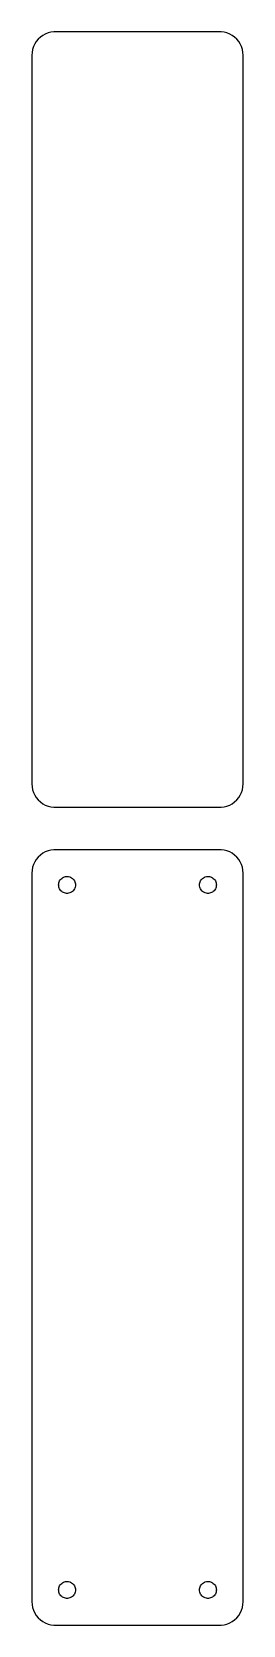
# Model space of a CAD drawing. Header units: metres. Extents: x -22 to 22, y 92 to 430.
import ezdxf

# ---------------------------------------------------------------- set-up
doc = ezdxf.new("R2010")
doc.units = ezdxf.units.M

msp = doc.modelspace()

# ---------------------------------------------------------------- linework, layer by layer
for p, q in [((-22.1489, 427.341), (-22.3429, 426.743)), ((-21.8815, 427.909), (-22.1489, 427.341)), ((-21.5451, 428.439), (-21.8815, 427.909)), ((-21.1448, 428.923), (-21.5451, 428.439)), ((-20.6871, 429.353), (-21.1448, 428.923)), ((-20.1791, 429.722), (-20.6871, 429.353)), ((-19.6289, 430.024), (-20.1791, 429.722)), ((-19.0451, 430.255), (-19.6289, 430.024)), ((-18.4369, 430.411), (-19.0451, 430.255)), ((-17.8139, 430.49), (-18.4369, 430.411)), ((17.8139, 430.49), (-17.8139, 430.49)), ((18.4369, 430.411), (17.8139, 430.49)), ((19.0451, 430.255), (18.4369, 430.411)), ((19.6289, 430.024), (19.0451, 430.255)), ((20.1791, 429.722), (19.6289, 430.024)), ((20.6871, 429.353), (20.1791, 429.722)), ((21.1448, 428.923), (20.6871, 429.353)), ((21.5451, 428.439), (21.1448, 428.923)), ((21.8815, 427.909), (21.5451, 428.439)), ((22.1489, 427.341), (21.8815, 427.909)), ((22.3429, 426.743), (22.1489, 427.341)), ((-22.4606, 426.127), (-22.5, 425.5)), ((-22.5, 425.5), (-22.5, 270.5)), ((-22.3429, 426.743), (-22.4606, 426.127)), ((22.4606, 426.127), (22.3429, 426.743)), ((22.5, 425.5), (22.4606, 426.127)), ((22.5, 270.5), (22.5, 425.5)), ((-22.5, 270.5), (-22.4606, 269.873)), ((-22.4606, 269.873), (-22.3429, 269.257)), ((-22.3429, 269.257), (-22.1489, 268.659)), ((-22.1489, 268.659), (-21.8815, 268.091)), ((-21.8815, 268.091), (-21.5451, 267.561)), ((21.5451, 267.561), (21.8815, 268.091)), ((21.8815, 268.091), (22.1489, 268.659)), ((22.1489, 268.659), (22.3429, 269.257)), ((22.3429, 269.257), (22.4606, 269.873)), ((22.4606, 269.873), (22.5, 270.5)), ((-21.5451, 267.561), (-21.1448, 267.077)), ((-21.1448, 267.077), (-20.6871, 266.647)), ((-20.6871, 266.647), (-20.1791, 266.278)), ((-20.1791, 266.278), (-19.6289, 265.976)), ((-19.6289, 265.976), (-19.0451, 265.745)), ((-19.0451, 265.745), (-18.4369, 265.589)), ((-18.4369, 265.589), (-17.8139, 265.51)), ((-17.8139, 265.51), (17.8139, 265.51)), ((17.8139, 265.51), (18.4369, 265.589)), ((18.4369, 265.589), (19.0451, 265.745)), ((19.0451, 265.745), (19.6289, 265.976)), ((19.6289, 265.976), (20.1791, 266.278)), ((20.1791, 266.278), (20.6871, 266.647)), ((20.6871, 266.647), (21.1448, 267.077)), ((21.1448, 267.077), (21.5451, 267.561)), ((-21.5451, 254.439), (-21.8815, 253.909)), ((-21.1448, 254.923), (-21.5451, 254.439)), ((-20.6871, 255.353), (-21.1448, 254.923)), ((-20.1791, 255.722), (-20.6871, 255.353)), ((-19.6289, 256.024), (-20.1791, 255.722)), ((-19.0451, 256.255), (-19.6289, 256.024)), ((-18.4369, 256.411), (-19.0451, 256.255)), ((-17.8139, 256.49), (-18.4369, 256.411)), ((17.8139, 256.49), (-17.8139, 256.49)), ((18.4369, 256.411), (17.8139, 256.49)), ((19.0451, 256.255), (18.4369, 256.411)), ((19.6289, 256.024), (19.0451, 256.255)), ((20.1791, 255.722), (19.6289, 256.024)), ((20.6871, 255.353), (20.1791, 255.722)), ((21.1448, 254.923), (20.6871, 255.353)), ((21.5451, 254.439), (21.1448, 254.923)), ((21.8815, 253.909), (21.5451, 254.439)), ((-22.4606, 252.127), (-22.5, 251.5)), ((-22.5, 251.5), (-22.5, 96.5)), ((-22.3429, 252.743), (-22.4606, 252.127)), ((-22.1489, 253.341), (-22.3429, 252.743)), ((-21.8815, 253.909), (-22.1489, 253.341)), ((22.1489, 253.341), (21.8815, 253.909)), ((22.3429, 252.743), (22.1489, 253.341)), ((22.4606, 252.127), (22.3429, 252.743)), ((22.5, 251.5), (22.4606, 252.127)), ((22.5, 96.5), (22.5, 251.5)), ((-16.8, 249), (-16.7858, 249.226)), ((-16.7858, 248.774), (-16.8, 249)), ((-16.7858, 249.226), (-16.7434, 249.448)), ((-16.7434, 248.552), (-16.7858, 248.774)), ((-16.7434, 249.448), (-16.6736, 249.663)), ((-16.6736, 248.337), (-16.7434, 248.552)), ((-16.6736, 249.663), (-16.5773, 249.867)), ((-16.5773, 248.133), (-16.6736, 248.337)), ((-16.5773, 249.867), (-16.4562, 250.058)), ((-16.4562, 247.942), (-16.5773, 248.133)), ((-16.4562, 250.058), (-16.3121, 250.232)), ((-16.3121, 247.768), (-16.4562, 247.942)), ((-16.3121, 250.232), (-16.1474, 250.387)), ((-16.1474, 247.613), (-16.3121, 247.768)), ((-16.1474, 250.387), (-15.9645, 250.52)), ((-15.9645, 247.48), (-16.1474, 247.613)), ((-15.9645, 250.52), (-15.7664, 250.629)), ((-15.7664, 247.371), (-15.9645, 247.48)), ((-15.7664, 250.629), (-15.5562, 250.712)), ((-15.5562, 250.712), (-15.3373, 250.768)), ((-15.3373, 250.768), (-15.113, 250.796)), ((-15.113, 250.796), (-14.887, 250.796)), ((-14.887, 250.796), (-14.6627, 250.768)), ((-14.6627, 250.768), (-14.4438, 250.712)), ((-14.4438, 250.712), (-14.2336, 250.629)), ((-14.2336, 250.629), (-14.0355, 250.52)), ((-14.0355, 247.48), (-14.2336, 247.371)), ((-14.0355, 250.52), (-13.8526, 250.387)), ((-13.8526, 247.613), (-14.0355, 247.48)), ((-13.8526, 250.387), (-13.6879, 250.232)), ((-13.6879, 247.768), (-13.8526, 247.613)), ((-13.6879, 250.232), (-13.5438, 250.058)), ((-13.5438, 247.942), (-13.6879, 247.768)), ((-13.5438, 250.058), (-13.4226, 249.867)), ((-13.4226, 248.133), (-13.5438, 247.942)), ((-13.4226, 249.867), (-13.3264, 249.663)), ((-13.3264, 248.337), (-13.4226, 248.133)), ((-13.3264, 249.663), (-13.2565, 249.448)), ((-13.2565, 248.552), (-13.3264, 248.337)), ((-13.2565, 249.448), (-13.2142, 249.226)), ((-13.2142, 248.774), (-13.2565, 248.552)), ((-13.2142, 249.226), (-13.2, 249)), ((-13.2, 249), (-13.2142, 248.774)), ((13.2, 249), (13.2142, 249.226)), ((13.2142, 248.774), (13.2, 249)), ((13.2142, 249.226), (13.2565, 249.448)), ((13.2565, 248.552), (13.2142, 248.774)), ((13.2565, 249.448), (13.3264, 249.663)), ((13.3264, 248.337), (13.2565, 248.552)), ((13.3264, 249.663), (13.4226, 249.867)), ((13.4226, 248.133), (13.3264, 248.337)), ((13.4226, 249.867), (13.5438, 250.058)), ((13.5438, 247.942), (13.4226, 248.133)), ((13.5438, 250.058), (13.6879, 250.232)), ((13.6879, 247.768), (13.5438, 247.942)), ((13.6879, 250.232), (13.8526, 250.387)), ((13.8526, 247.613), (13.6879, 247.768)), ((13.8526, 250.387), (14.0355, 250.52)), ((14.0355, 247.48), (13.8526, 247.613)), ((14.0355, 250.52), (14.2336, 250.629)), ((14.2336, 247.371), (14.0355, 247.48)), ((14.2336, 250.629), (14.4438, 250.712)), ((14.4438, 250.712), (14.6627, 250.768)), ((14.6627, 250.768), (14.887, 250.796)), ((14.887, 250.796), (15.113, 250.796)), ((15.113, 250.796), (15.3373, 250.768)), ((15.3373, 250.768), (15.5562, 250.712)), ((15.5562, 250.712), (15.7664, 250.629)), ((15.7664, 250.629), (15.9645, 250.52)), ((15.9645, 247.48), (15.7664, 247.371)), ((15.9645, 250.52), (16.1474, 250.387)), ((16.1474, 247.613), (15.9645, 247.48)), ((16.1474, 250.387), (16.3121, 250.232)), ((16.3121, 247.768), (16.1474, 247.613)), ((16.3121, 250.232), (16.4562, 250.058)), ((16.4562, 247.942), (16.3121, 247.768)), ((16.4562, 250.058), (16.5773, 249.867)), ((16.5773, 248.133), (16.4562, 247.942)), ((16.5773, 249.867), (16.6736, 249.663)), ((16.6736, 248.337), (16.5773, 248.133)), ((16.6736, 249.663), (16.7434, 249.448)), ((16.7434, 248.552), (16.6736, 248.337)), ((16.7434, 249.448), (16.7858, 249.226)), ((16.7858, 248.774), (16.7434, 248.552)), ((16.7858, 249.226), (16.8, 249)), ((16.8, 249), (16.7858, 248.774)), ((-15.5562, 247.288), (-15.7664, 247.371)), ((-15.3373, 247.232), (-15.5562, 247.288)), ((-15.113, 247.204), (-15.3373, 247.232)), ((-14.887, 247.204), (-15.113, 247.204)), ((-14.6627, 247.232), (-14.887, 247.204)), ((-14.4438, 247.288), (-14.6627, 247.232)), ((-14.2336, 247.371), (-14.4438, 247.288)), ((14.4438, 247.288), (14.2336, 247.371)), ((14.6627, 247.232), (14.4438, 247.288)), ((14.887, 247.204), (14.6627, 247.232)), ((15.113, 247.204), (14.887, 247.204)), ((15.3373, 247.232), (15.113, 247.204)), ((15.5562, 247.288), (15.3373, 247.232)), ((15.7664, 247.371), (15.5562, 247.288)), ((-16.8, 99), (-16.7858, 99.2256)), ((-16.7858, 98.7744), (-16.8, 99)), ((-16.7858, 99.2256), (-16.7434, 99.4476)), ((-16.7434, 98.5524), (-16.7858, 98.7744)), ((-16.7434, 99.4476), (-16.6736, 99.6626)), ((-16.6736, 98.3374), (-16.7434, 98.5524)), ((-16.6736, 99.6626), (-16.5773, 99.8672)), ((-16.5773, 98.1328), (-16.6736, 98.3374)), ((-16.5773, 99.8672), (-16.4562, 100.058)), ((-16.4562, 100.058), (-16.3121, 100.232)), ((-16.3121, 100.232), (-16.1474, 100.387)), ((-16.1474, 100.387), (-15.9645, 100.52)), ((-15.9645, 100.52), (-15.7664, 100.629)), ((-15.7664, 100.629), (-15.5562, 100.712)), ((-15.5562, 100.712), (-15.3373, 100.768)), ((-15.3373, 100.768), (-15.113, 100.796)), ((-15.113, 100.796), (-14.887, 100.796)), ((-14.887, 100.796), (-14.6627, 100.768)), ((-14.6627, 100.768), (-14.4438, 100.712)), ((-14.4438, 100.712), (-14.2336, 100.629)), ((-14.2336, 100.629), (-14.0355, 100.52)), ((-14.0355, 100.52), (-13.8526, 100.387)), ((-13.8526, 100.387), (-13.6879, 100.232)), ((-13.6879, 100.232), (-13.5438, 100.058)), ((-13.5438, 100.058), (-13.4226, 99.8672)), ((-13.4226, 99.8672), (-13.3264, 99.6626)), ((-13.3264, 98.3374), (-13.4226, 98.1328)), ((-13.3264, 99.6626), (-13.2565, 99.4476)), ((-13.2565, 98.5524), (-13.3264, 98.3374)), ((-13.2565, 99.4476), (-13.2142, 99.2256)), ((-13.2142, 98.7744), (-13.2565, 98.5524)), ((-13.2142, 99.2256), (-13.2, 99)), ((-13.2, 99), (-13.2142, 98.7744)), ((13.2, 99), (13.2142, 99.2256)), ((13.2142, 98.7744), (13.2, 99)), ((13.2142, 99.2256), (13.2565, 99.4476)), ((13.2565, 98.5524), (13.2142, 98.7744)), ((13.2565, 99.4476), (13.3264, 99.6626)), ((13.3264, 98.3374), (13.2565, 98.5524)), ((13.3264, 99.6626), (13.4226, 99.8672)), ((13.4226, 98.1328), (13.3264, 98.3374)), ((13.4226, 99.8672), (13.5438, 100.058)), ((13.5438, 100.058), (13.6879, 100.232)), ((13.6879, 100.232), (13.8526, 100.387)), ((13.8526, 100.387), (14.0355, 100.52)), ((14.0355, 100.52), (14.2336, 100.629)), ((14.2336, 100.629), (14.4438, 100.712)), ((14.4438, 100.712), (14.6627, 100.768)), ((14.6627, 100.768), (14.887, 100.796)), ((14.887, 100.796), (15.113, 100.796)), ((15.113, 100.796), (15.3373, 100.768)), ((15.3373, 100.768), (15.5562, 100.712)), ((15.5562, 100.712), (15.7664, 100.629)), ((15.7664, 100.629), (15.9645, 100.52)), ((15.9645, 100.52), (16.1474, 100.387)), ((16.1474, 100.387), (16.3121, 100.232)), ((16.3121, 100.232), (16.4562, 100.058)), ((16.4562, 100.058), (16.5773, 99.8672)), ((16.5773, 99.8672), (16.6736, 99.6626)), ((16.6736, 98.3374), (16.5773, 98.1328)), ((16.6736, 99.6626), (16.7434, 99.4476)), ((16.7434, 98.5524), (16.6736, 98.3374)), ((16.7434, 99.4476), (16.7858, 99.2256)), ((16.7858, 98.7744), (16.7434, 98.5524)), ((16.7858, 99.2256), (16.8, 99)), ((16.8, 99), (16.7858, 98.7744)), ((-22.5, 96.5), (-22.4606, 95.8733)), ((-22.4606, 95.8733), (-22.3429, 95.2566)), ((-22.3429, 95.2566), (-22.1489, 94.6594)), ((-16.4562, 97.942), (-16.5773, 98.1328)), ((-16.3121, 97.7678), (-16.4562, 97.942)), ((-16.1474, 97.6131), (-16.3121, 97.7678)), ((-15.9645, 97.4802), (-16.1474, 97.6131)), ((-15.7664, 97.3713), (-15.9645, 97.4802)), ((-15.5562, 97.2881), (-15.7664, 97.3713)), ((-15.3373, 97.2319), (-15.5562, 97.2881)), ((-15.113, 97.2036), (-15.3373, 97.2319)), ((-14.887, 97.2036), (-15.113, 97.2036)), ((-14.6627, 97.2319), (-14.887, 97.2036)), ((-14.4438, 97.2881), (-14.6627, 97.2319)), ((-14.2336, 97.3713), (-14.4438, 97.2881)), ((-14.0355, 97.4802), (-14.2336, 97.3713)), ((-13.8526, 97.6131), (-14.0355, 97.4802)), ((-13.6879, 97.7678), (-13.8526, 97.6131)), ((-13.5438, 97.942), (-13.6879, 97.7678)), ((-13.4226, 98.1328), (-13.5438, 97.942)), ((13.5438, 97.942), (13.4226, 98.1328)), ((13.6879, 97.7678), (13.5438, 97.942)), ((13.8526, 97.6131), (13.6879, 97.7678)), ((14.0355, 97.4802), (13.8526, 97.6131)), ((14.2336, 97.3713), (14.0355, 97.4802)), ((14.4438, 97.2881), (14.2336, 97.3713)), ((14.6627, 97.2319), (14.4438, 97.2881)), ((14.887, 97.2036), (14.6627, 97.2319)), ((15.113, 97.2036), (14.887, 97.2036)), ((15.3373, 97.2319), (15.113, 97.2036)), ((15.5562, 97.2881), (15.3373, 97.2319)), ((15.7664, 97.3713), (15.5562, 97.2881)), ((15.9645, 97.4802), (15.7664, 97.3713)), ((16.1474, 97.6131), (15.9645, 97.4802)), ((16.3121, 97.7678), (16.1474, 97.6131)), ((16.4562, 97.942), (16.3121, 97.7678)), ((16.5773, 98.1328), (16.4562, 97.942)), ((22.1489, 94.6594), (22.3429, 95.2566)), ((22.3429, 95.2566), (22.4606, 95.8733)), ((22.4606, 95.8733), (22.5, 96.5)), ((-22.1489, 94.6594), (-21.8815, 94.0912)), ((-21.8815, 94.0912), (-21.5451, 93.5611)), ((-21.5451, 93.5611), (-21.1448, 93.0773)), ((-21.1448, 93.0773), (-20.6871, 92.6474)), ((-20.6871, 92.6474), (-20.1791, 92.2784)), ((-20.1791, 92.2784), (-19.6289, 91.9759)), ((-19.6289, 91.9759), (-19.0451, 91.7447)), ((-19.0451, 91.7447), (-18.4369, 91.5886)), ((-18.4369, 91.5886), (-17.8139, 91.5099)), ((17.8139, 91.5099), (18.4369, 91.5886)), ((18.4369, 91.5886), (19.0451, 91.7447)), ((19.0451, 91.7447), (19.6289, 91.9759)), ((19.6289, 91.9759), (20.1791, 92.2784)), ((20.1791, 92.2784), (20.6871, 92.6474)), ((20.6871, 92.6474), (21.1448, 93.0773)), ((21.1448, 93.0773), (21.5451, 93.5611)), ((21.5451, 93.5611), (21.8815, 94.0912)), ((21.8815, 94.0912), (22.1489, 94.6594)), ((-17.8139, 91.5099), (17.8139, 91.5099))]:
    msp.add_line(p, q)

doc.saveas('drawing.dxf')
